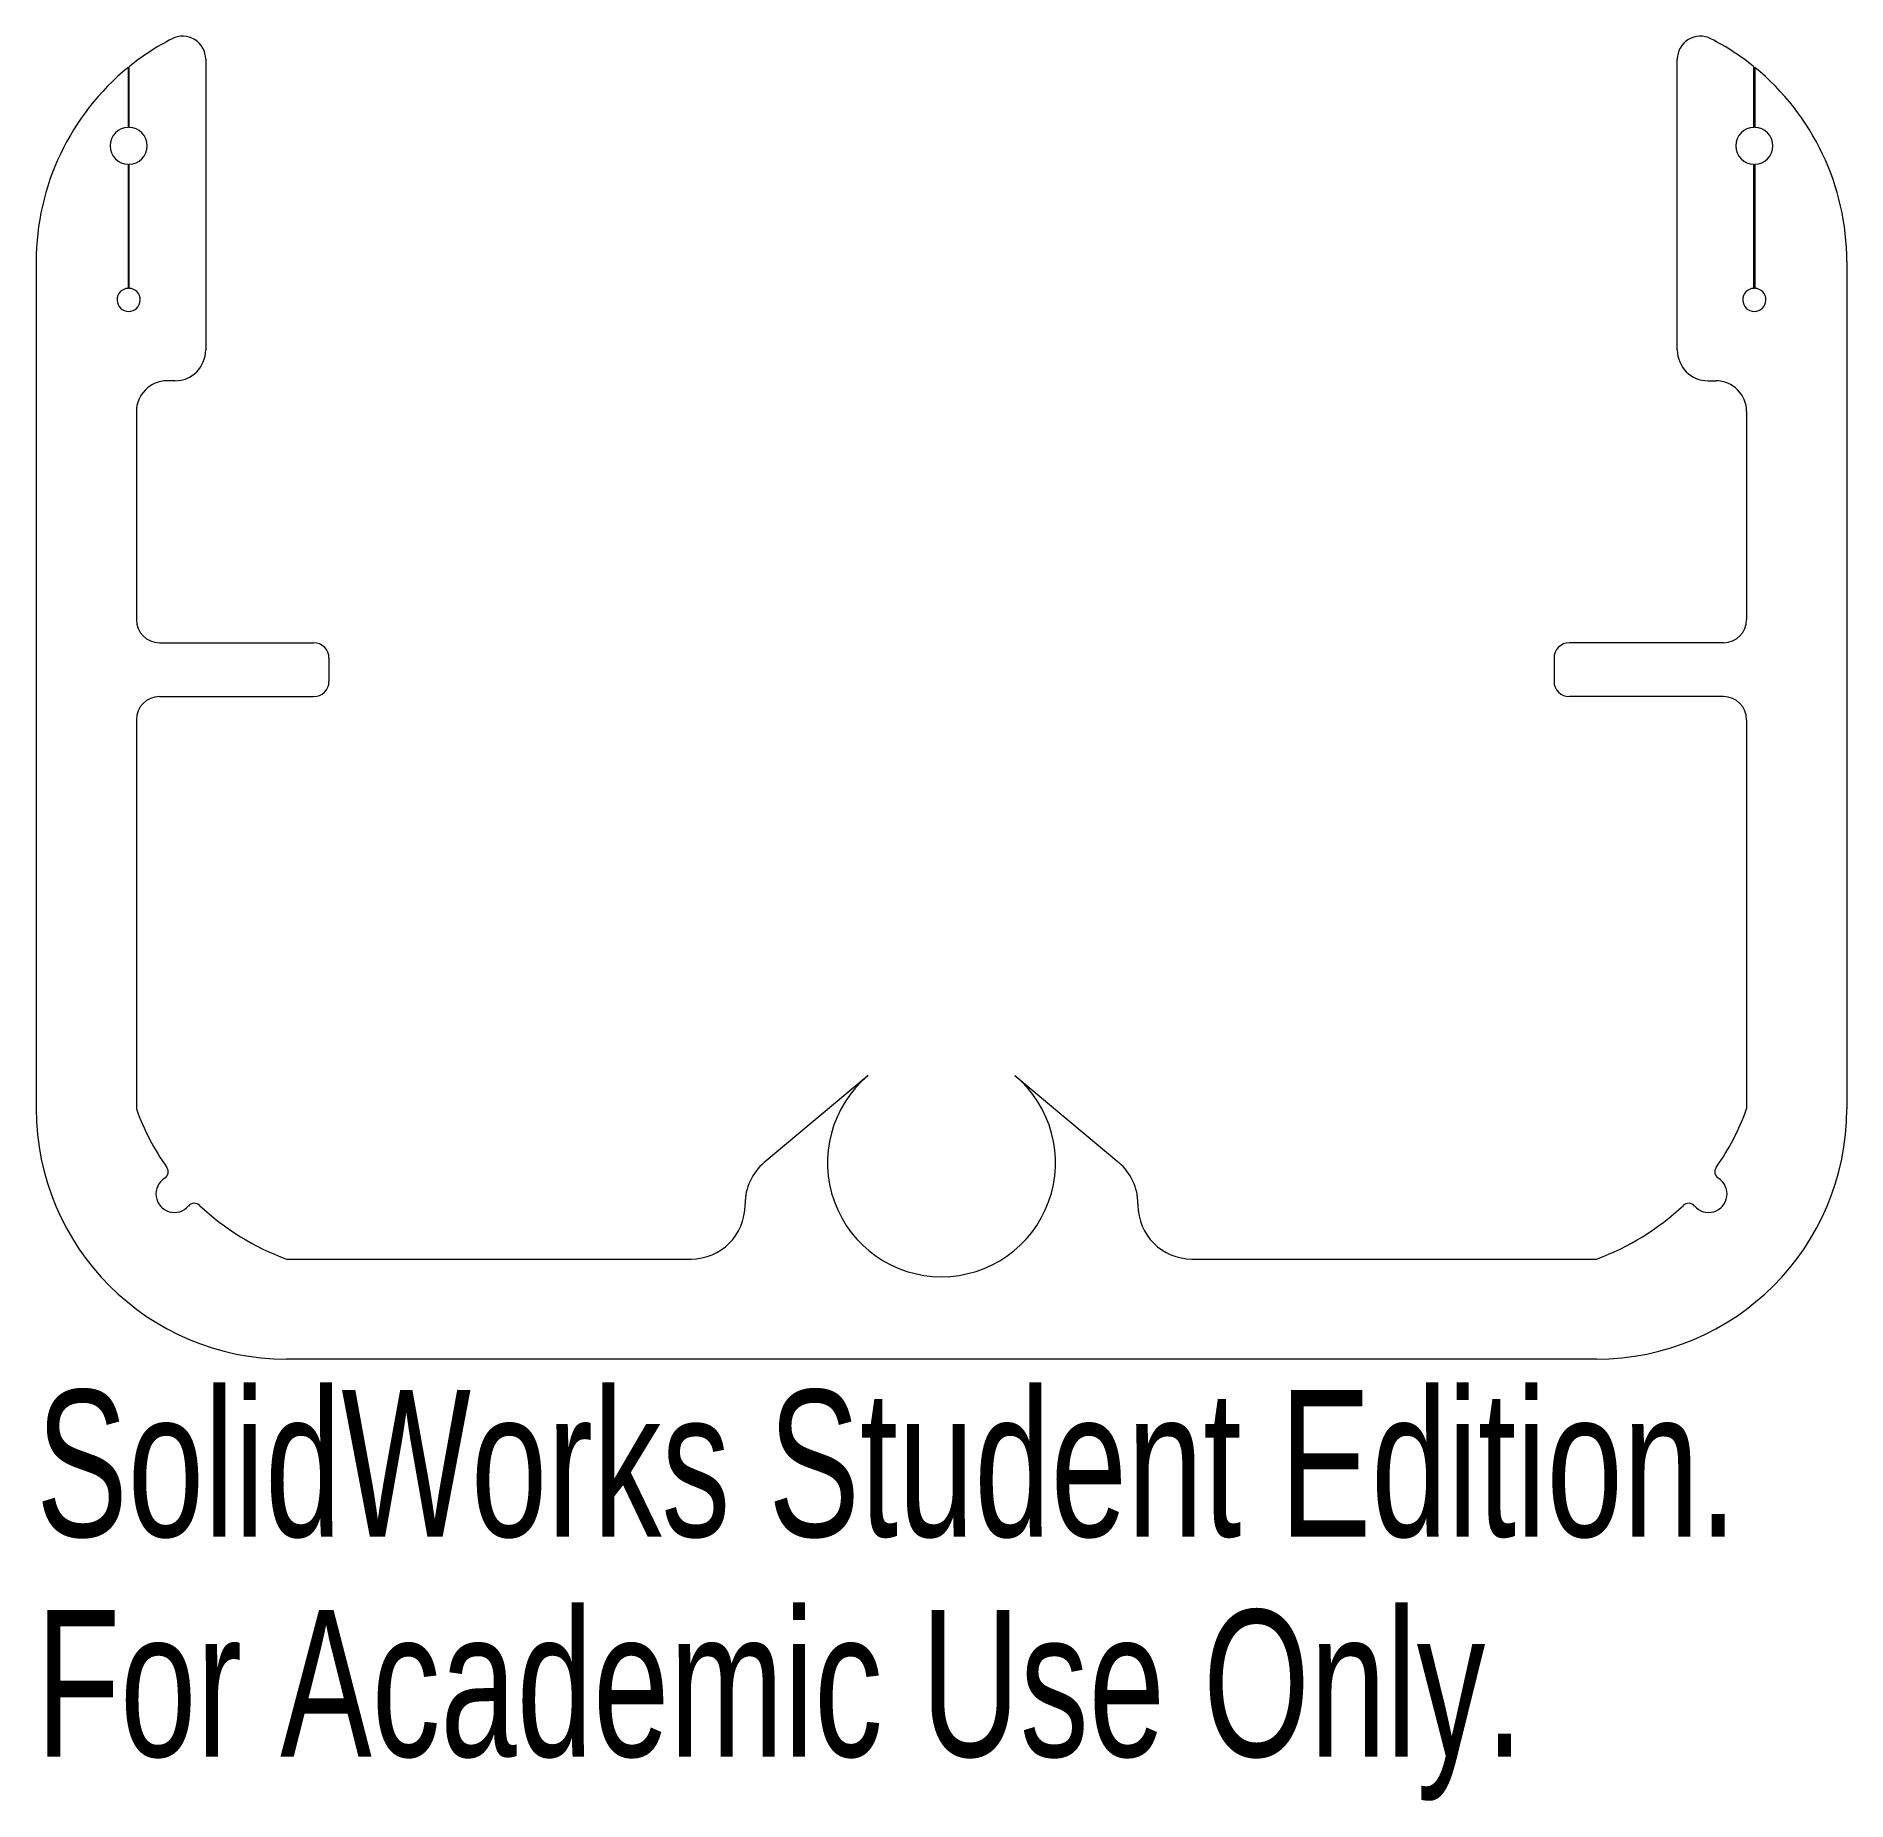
# Model space of a CAD drawing. Header units: inches. Extents: x -1.18 to 1.18, y -1.45 to 0.84.
import ezdxf

# ---------------------------------------------------------------- set-up
doc = ezdxf.new("R2010")
doc.units = ezdxf.units.IN
doc.header["$MEASUREMENT"] = 0
doc.styles.add('SLDTEXTSTYLE0', font='TXT', dxfattribs={"width": 0.7})

msp = doc.modelspace()

# ---------------------------------------------------------------- linework, layer by layer
at = {"color": 7, "linetype": 'Continuous', "lineweight": 15}
for p, q in [((-1.0555, 0.8018), (-1.0555, 0.724)), ((-1.0545, 0.724), (-1.0545, 0.8026)), ((-0.955, 0.8123), (-0.955, 0.435)), ((0.955, 0.435), (0.955, 0.8123)), ((1.0545, 0.724), (1.0545, 0.8026)), ((1.0555, 0.8018), (1.0555, 0.724)), ((-1.0555, 0.676), (-1.0555, 0.515)), ((-1.0545, 0.515), (-1.0545, 0.676)), ((1.0545, 0.515), (1.0545, 0.676)), ((1.0555, 0.676), (1.0555, 0.515)), ((-1.175, 0.55), (-1.175, -0.55)), ((1.175, 0.55), (1.175, -0.55)), ((-0.995, 0.395), (-1.005, 0.395)), ((0.995, 0.395), (1.005, 0.395)), ((-1.045, 0.355), (-1.045, 0.085)), ((1.045, 0.355), (1.045, 0.085)), ((-1.015, 0.055), (-0.815, 0.055)), ((1.015, 0.055), (0.815, 0.055)), ((-0.795, 0.035), (-0.795, 0.005)), ((0.795, 0.035), (0.795, 0.005)), ((-1.015, -0.015), (-0.815, -0.015)), ((1.015, -0.015), (0.815, -0.015)), ((-1.045, -0.045), (-1.045, -0.55)), ((1.045, -0.045), (1.045, -0.55)), ((-0.0951, -0.5066), (-0.23, -0.6198)), ((0.0951, -0.5066), (0.23, -0.6198)), ((-0.255, -0.675), (-0.255, -0.6734)), ((0.255, -0.6734), (0.255, -0.675)), ((-0.85, -0.745), (-0.325, -0.745)), ((0.325, -0.745), (0.85, -0.745)), ((0.85, -0.875), (-0.85, -0.875))]:
    msp.add_line(p, q, dxfattribs=at)
for centre, radius, start, end in [((-0.85, 0.55), 0.325, 117.2341, 128.9934), ((-0.985, 0.8123), 0.03, 0, 117.2341), ((0.985, 0.8123), 0.03, 62.7659, 180), ((0.85, 0.55), 0.325, 51.0066, 62.7659), ((-0.85, 0.55), 0.325, 129.2206, 180), ((0.85, 0.55), 0.325, 0, 50.7794), ((-1.055, 0.7), 0.024, 91.1937, 268.8063), ((-1.055, 0.7), 0.024, 271.1937, 88.8063), ((1.055, 0.7), 0.024, 91.1937, 268.8063), ((1.055, 0.7), 0.024, 271.1937, 88.8063), ((-1.055, 0.5), 0.015, 91.9102, 88.0898), ((1.055, 0.5), 0.015, 91.9102, 88.0898), ((-0.995, 0.435), 0.04, 270, 0), ((0.995, 0.435), 0.04, 180, 270), ((-1.005, 0.355), 0.04, 90, 180), ((1.005, 0.355), 0.04, 0, 90), ((-1.015, 0.085), 0.03, 180, 270), ((1.015, 0.085), 0.03, 270, 0), ((-0.815, 0.035), 0.02, 0, 90), ((0.815, 0.035), 0.02, 90, 180), ((-0.815, 0.005), 0.02, 270, 0), ((0.815, 0.005), 0.02, 180, 270), ((-1.015, -0.045), 0.03, 90, 180), ((1.015, -0.045), 0.03, 0, 90), ((0, -0.62), 0.148, 130, 50), ((-0.85, -0.55), 0.325, 180, 270), ((-0.7394, -0.4394), 0.325, 199.8959, 215.0502), ((0.85, -0.55), 0.325, 270, 0), ((0.7394, -0.4394), 0.325, 324.9498, 340.1041), ((-1.0136, -0.6318), 0.01, 302.044, 35.0502), ((-0.185, -0.6734), 0.07, 130, 180), ((0.185, -0.6734), 0.07, 0, 50), ((1.0136, -0.6318), 0.01, 144.9498, 237.956), ((-0.9956, -0.6606), 0.024, 122.044, 319.5701), ((0.9956, -0.6606), 0.024, 220.4299, 57.956), ((-0.9697, -0.6827), 0.01, 46.564, 139.5701), ((-0.7394, -0.4394), 0.325, 226.564, 250.1041), ((-0.325, -0.675), 0.07, 270, 0), ((0.325, -0.675), 0.07, 180, 270), ((0.7394, -0.4394), 0.325, 289.8959, 313.436), ((0.9697, -0.6827), 0.01, 40.4299, 133.436)]:
    msp.add_arc(centre, radius, start, end, dxfattribs=at)

# ---------------------------------------------------------------- texts
at = {"color": 7, "linetype": 'Continuous', "char_height": 0.1903, "attachment_point": 1, "style": 'SLDTEXTSTYLE0'}
for s, insert in [('SolidWorks Student Edition.', (-1.175, -0.9151)), ('For Academic Use Only.', (-1.175, -1.2006))]:
    msp.add_mtext(s, dxfattribs=dict(at, insert=insert))

doc.saveas('drawing.dxf')
